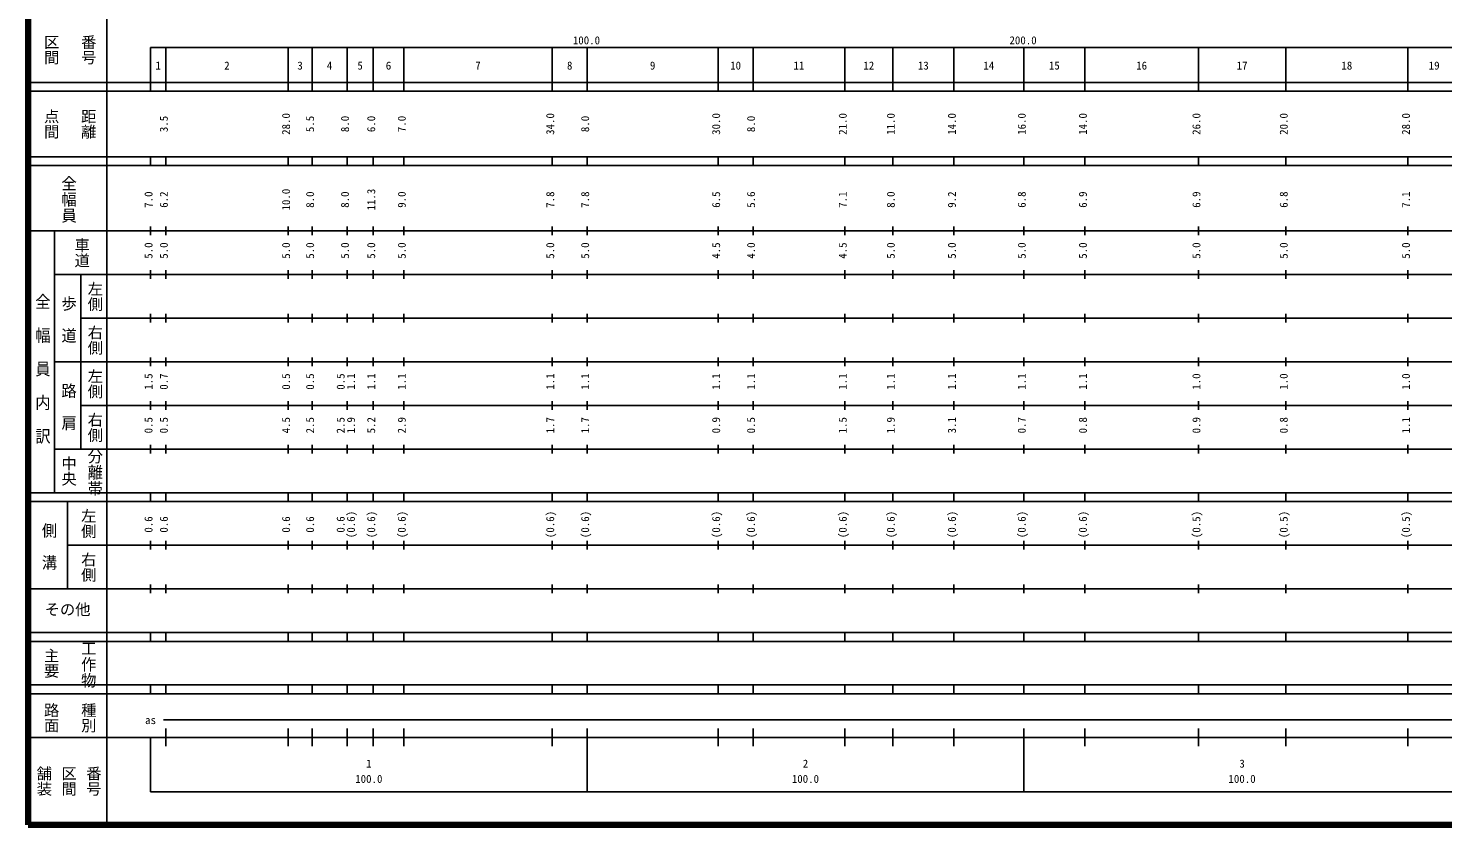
# Model space of a CAD drawing. Units: millimetres on the paper. Extents: x 40 to 680, y 20 to 380.
# Drawn here: x 40 to 364, y 20 to 202.4 of the extents above; entities that cross this region are included whole.
import ezdxf
from ezdxf.enums import TextEntityAlignment as Align

# ---------------------------------------------------------------- set-up
doc = ezdxf.new("R2010")
doc.units = ezdxf.units.MM
doc.layers.add('M-TTL', color=2, linetype='Continuous', lineweight=140)
doc.layers.add('M-TTL-BAND', color=7, linetype='Continuous', lineweight=25)
doc.styles.add('@ＭＳ ゴシック', font='')
doc.styles.add('ＭＳ ゴシック', font='')
doc.styles.get('@ＭＳ ゴシック').set_extended_font_data('@MS Gothic')
doc.styles.get('ＭＳ ゴシック').set_extended_font_data('MS Gothic')

msp = doc.modelspace()

# ---------------------------------------------------------------- linework, layer by layer
at = {"layer": 'M-TTL'}
for p, q in [((40, 380), (40, 20)), ((40, 20), (680, 20))]:
    msp.add_line(p, q, dxfattribs=at)
at = {"layer": 'M-TTL-BAND'}
for p, q in [((58, 370), (58, 20)), ((68, 198), (579, 198)), ((68, 198), (68, 188)), ((71.5, 188), (71.5, 198)), ((99.5, 188), (99.5, 198)), ((105, 188), (105, 198)), ((113, 188), (113, 198)), ((119, 188), (119, 198)), ((126, 188), (126, 198)), ((160, 188), (160, 198)), ((168, 188), (168, 198)), ((198, 188), (198, 198)), ((206, 188), (206, 198)), ((227, 188), (227, 198)), ((238, 188), (238, 198)), ((252, 188), (252, 198)), ((268, 188), (268, 198)), ((282, 188), (282, 198)), ((308, 188), (308, 198)), ((328, 188), (328, 198)), ((356, 188), (356, 198)), ((40, 190), (579, 190)), ((40, 188), (579, 188)), ((40, 173), (579, 173)), ((68, 171), (68, 173)), ((71.5, 171), (71.5, 173)), ((99.5, 171), (99.5, 173)), ((105, 171), (105, 173)), ((113, 171), (113, 173)), ((119, 171), (119, 173)), ((126, 171), (126, 173)), ((160, 171), (160, 173)), ((168, 171), (168, 173)), ((198, 171), (198, 173)), ((206, 171), (206, 173)), ((227, 171), (227, 173)), ((238, 171), (238, 173)), ((252, 171), (252, 173)), ((268, 171), (268, 173)), ((282, 171), (282, 173)), ((308, 171), (308, 173)), ((328, 171), (328, 173)), ((356, 171), (356, 173)), ((40, 171), (579, 171)), ((40, 156), (579, 156)), ((46, 96), (46, 156)), ((68, 155), (68, 157)), ((71.5, 155), (71.5, 157)), ((99.5, 155), (99.5, 157)), ((105, 155), (105, 157)), ((113, 155), (113, 157)), ((119, 155), (119, 157)), ((126, 155), (126, 157)), ((160, 155), (160, 157)), ((168, 155), (168, 157)), ((198, 155), (198, 157)), ((206, 155), (206, 157)), ((227, 155), (227, 157)), ((238, 155), (238, 157)), ((252, 155), (252, 157)), ((268, 155), (268, 157)), ((282, 155), (282, 157)), ((308, 155), (308, 157)), ((328, 155), (328, 157)), ((356, 155), (356, 157)), ((46, 146), (579, 146)), ((52, 146), (52, 106)), ((68, 145), (68, 147)), ((71.5, 145), (71.5, 147)), ((99.5, 145), (99.5, 147)), ((105, 145), (105, 147)), ((113, 145), (113, 147)), ((119, 145), (119, 147)), ((126, 145), (126, 147)), ((160, 145), (160, 147)), ((168, 145), (168, 147)), ((198, 145), (198, 147)), ((206, 145), (206, 147)), ((227, 145), (227, 147)), ((238, 145), (238, 147)), ((252, 145), (252, 147)), ((268, 145), (268, 147)), ((282, 145), (282, 147)), ((308, 145), (308, 147)), ((328, 145), (328, 147)), ((356, 145), (356, 147)), ((68, 135), (68, 137)), ((71.5, 135), (71.5, 137)), ((99.5, 135), (99.5, 137)), ((105, 135), (105, 137)), ((113, 135), (113, 137)), ((119, 135), (119, 137)), ((126, 135), (126, 137)), ((160, 135), (160, 137)), ((168, 135), (168, 137)), ((198, 135), (198, 137)), ((206, 135), (206, 137)), ((227, 135), (227, 137)), ((238, 135), (238, 137)), ((252, 135), (252, 137)), ((268, 135), (268, 137)), ((282, 135), (282, 137)), ((308, 135), (308, 137)), ((328, 135), (328, 137)), ((356, 135), (356, 137)), ((52, 136), (579, 136)), ((68, 125), (68, 127)), ((71.5, 125), (71.5, 127)), ((99.5, 125), (99.5, 127)), ((105, 125), (105, 127)), ((113, 125), (113, 127)), ((119, 125), (119, 127)), ((126, 125), (126, 127)), ((160, 125), (160, 127)), ((168, 125), (168, 127)), ((198, 125), (198, 127)), ((206, 125), (206, 127)), ((227, 125), (227, 127)), ((238, 125), (238, 127)), ((252, 125), (252, 127)), ((268, 125), (268, 127)), ((282, 125), (282, 127)), ((308, 125), (308, 127)), ((328, 125), (328, 127)), ((356, 125), (356, 127)), ((46, 126), (579, 126)), ((68, 115), (68, 117)), ((71.5, 115), (71.5, 117)), ((99.5, 115), (99.5, 117)), ((105, 115), (105, 117)), ((113, 115), (113, 117)), ((119, 115), (119, 117)), ((126, 115), (126, 117)), ((160, 115), (160, 117)), ((168, 115), (168, 117)), ((198, 115), (198, 117)), ((206, 115), (206, 117)), ((227, 115), (227, 117)), ((238, 115), (238, 117)), ((252, 115), (252, 117)), ((268, 115), (268, 117)), ((282, 115), (282, 117)), ((308, 115), (308, 117)), ((328, 115), (328, 117)), ((356, 115), (356, 117)), ((52, 116), (579, 116)), ((68, 105), (68, 107)), ((71.5, 105), (71.5, 107)), ((99.5, 105), (99.5, 107)), ((105, 105), (105, 107)), ((113, 105), (113, 107)), ((119, 105), (119, 107)), ((126, 105), (126, 107)), ((160, 105), (160, 107)), ((168, 105), (168, 107)), ((198, 105), (198, 107)), ((206, 105), (206, 107)), ((227, 105), (227, 107)), ((238, 105), (238, 107)), ((252, 105), (252, 107)), ((268, 105), (268, 107)), ((282, 105), (282, 107)), ((308, 105), (308, 107)), ((328, 105), (328, 107)), ((356, 105), (356, 107)), ((46, 106), (579, 106)), ((40, 96), (579, 96)), ((40, 94), (579, 94)), ((49, 94), (49, 74)), ((68, 94), (68, 96)), ((71.5, 94), (71.5, 96)), ((99.5, 94), (99.5, 96)), ((105, 94), (105, 96)), ((113, 94), (113, 96)), ((119, 94), (119, 96)), ((126, 94), (126, 96)), ((160, 94), (160, 96)), ((168, 94), (168, 96)), ((198, 94), (198, 96)), ((206, 94), (206, 96)), ((227, 94), (227, 96)), ((238, 94), (238, 96)), ((252, 94), (252, 96)), ((268, 94), (268, 96)), ((282, 94), (282, 96)), ((308, 94), (308, 96)), ((328, 94), (328, 96)), ((356, 94), (356, 96)), ((68, 83), (68, 85)), ((71.5, 83), (71.5, 85)), ((99.5, 83), (99.5, 85)), ((105, 83), (105, 85)), ((113, 83), (113, 85)), ((119, 83), (119, 85)), ((126, 83), (126, 85)), ((160, 83), (160, 85)), ((168, 83), (168, 85)), ((198, 83), (198, 85)), ((206, 83), (206, 85)), ((227, 83), (227, 85)), ((238, 83), (238, 85)), ((252, 83), (252, 85)), ((268, 83), (268, 85)), ((282, 83), (282, 85)), ((308, 83), (308, 85)), ((328, 83), (328, 85)), ((356, 83), (356, 85)), ((49, 84), (579, 84)), ((68, 73), (68, 75)), ((71.5, 73), (71.5, 75)), ((99.5, 73), (99.5, 75)), ((105, 73), (105, 75)), ((113, 73), (113, 75)), ((119, 73), (119, 75)), ((126, 73), (126, 75)), ((160, 73), (160, 75)), ((168, 73), (168, 75)), ((198, 73), (198, 75)), ((206, 73), (206, 75)), ((227, 73), (227, 75)), ((238, 73), (238, 75)), ((252, 73), (252, 75)), ((268, 73), (268, 75)), ((282, 73), (282, 75)), ((308, 73), (308, 75)), ((328, 73), (328, 75)), ((356, 73), (356, 75)), ((40, 74), (579, 74)), ((40, 64), (579, 64)), ((40, 62), (579, 62)), ((68, 62), (68, 64)), ((71.5, 62), (71.5, 64)), ((99.5, 62), (99.5, 64)), ((105, 62), (105, 64)), ((113, 62), (113, 64)), ((119, 62), (119, 64)), ((126, 62), (126, 64)), ((160, 62), (160, 64)), ((168, 62), (168, 64)), ((198, 62), (198, 64)), ((206, 62), (206, 64)), ((227, 62), (227, 64)), ((238, 62), (238, 64)), ((252, 62), (252, 64)), ((268, 62), (268, 64)), ((282, 62), (282, 64)), ((308, 62), (308, 64)), ((328, 62), (328, 64)), ((356, 62), (356, 64)), ((40, 52), (579, 52)), ((68, 50), (68, 52)), ((71.5, 50), (71.5, 52)), ((99.5, 50), (99.5, 52)), ((105, 50), (105, 52)), ((113, 50), (113, 52)), ((119, 50), (119, 52)), ((126, 50), (126, 52)), ((160, 50), (160, 52)), ((168, 50), (168, 52)), ((198, 50), (198, 52)), ((206, 50), (206, 52)), ((227, 50), (227, 52)), ((238, 50), (238, 52)), ((252, 50), (252, 52)), ((268, 50), (268, 52)), ((282, 50), (282, 52)), ((308, 50), (308, 52)), ((328, 50), (328, 52)), ((356, 50), (356, 52)), ((40, 50), (579, 50)), ((71, 44), (515, 44)), ((40, 40), (579, 40)), ((68, 40), (68, 27.5)), ((71.5, 38), (71.5, 42)), ((99.5, 38), (99.5, 42)), ((105, 38), (105, 42)), ((113, 38), (113, 42)), ((119, 38), (119, 42)), ((126, 38), (126, 42)), ((160, 38), (160, 42)), ((168, 27.5), (168, 42)), ((198, 38), (198, 42)), ((206, 38), (206, 42)), ((227, 38), (227, 42)), ((238, 38), (238, 42)), ((252, 38), (252, 42)), ((268, 27.5), (268, 42)), ((282, 38), (282, 42)), ((308, 38), (308, 42)), ((328, 38), (328, 42)), ((356, 38), (356, 42)), ((68, 27.5), (579, 27.5))]:
    msp.add_line(p, q, dxfattribs=at)

# ---------------------------------------------------------------- texts
for s, height, rotation, style, p in [('区間', 2.566, 270, '@ＭＳ ゴシック', (43.25, 201)), ('番号', 2.566, 270, '@ＭＳ ゴシック', (51.75, 201)), ('点間', 2.566, 270, '@ＭＳ ゴシック', (43.25, 184)), ('距離', 2.566, 270, '@ＭＳ ゴシック', (51.75, 184)), ('3.5', 1.833, 90, 'ＭＳ ゴシック', (72.5, 178.625)), ('28.0', 1.833, 90, 'ＭＳ ゴシック', (100.5, 178)), ('5.5', 1.833, 90, 'ＭＳ ゴシック', (106, 178.625)), ('8.0', 1.833, 90, 'ＭＳ ゴシック', (114, 178.625)), ('6.0', 1.833, 90, 'ＭＳ ゴシック', (120, 178.625)), ('7.0', 1.833, 90, 'ＭＳ ゴシック', (127, 178.625)), ('34.0', 1.833, 90, 'ＭＳ ゴシック', (161, 178)), ('8.0', 1.833, 90, 'ＭＳ ゴシック', (169, 178.625)), ('30.0', 1.833, 90, 'ＭＳ ゴシック', (199, 178)), ('8.0', 1.833, 90, 'ＭＳ ゴシック', (207, 178.625)), ('21.0', 1.833, 90, 'ＭＳ ゴシック', (228, 178)), ('11.0', 1.833, 90, 'ＭＳ ゴシック', (239, 178)), ('14.0', 1.833, 90, 'ＭＳ ゴシック', (253, 178)), ('16.0', 1.833, 90, 'ＭＳ ゴシック', (269, 178)), ('14.0', 1.833, 90, 'ＭＳ ゴシック', (283, 178)), ('26.0', 1.833, 90, 'ＭＳ ゴシック', (309, 178)), ('20.0', 1.833, 90, 'ＭＳ ゴシック', (329, 178)), ('28.0', 1.833, 90, 'ＭＳ ゴシック', (357, 178)), ('10.0', 1.833, 90, 'ＭＳ ゴシック', (100.5, 160.674)), ('11.3', 1.833, 90, 'ＭＳ ゴシック', (120, 160.674)), ('7.0', 1.833, 90, 'ＭＳ ゴシック', (69, 161.299)), ('6.2', 1.833, 90, 'ＭＳ ゴシック', (72.5, 161.299)), ('8.0', 1.833, 90, 'ＭＳ ゴシック', (106, 161.299)), ('8.0', 1.833, 90, 'ＭＳ ゴシック', (114, 161.299)), ('9.0', 1.833, 90, 'ＭＳ ゴシック', (127, 161.299)), ('7.8', 1.833, 90, 'ＭＳ ゴシック', (161, 161.299)), ('7.8', 1.833, 90, 'ＭＳ ゴシック', (169, 161.299)), ('6.5', 1.833, 90, 'ＭＳ ゴシック', (199, 161.299)), ('5.6', 1.833, 90, 'ＭＳ ゴシック', (207, 161.299)), ('7.1', 1.833, 90, 'ＭＳ ゴシック', (228, 161.299)), ('8.0', 1.833, 90, 'ＭＳ ゴシック', (239, 161.299)), ('9.2', 1.833, 90, 'ＭＳ ゴシック', (253, 161.299)), ('6.8', 1.833, 90, 'ＭＳ ゴシック', (269, 161.299)), ('6.9', 1.833, 90, 'ＭＳ ゴシック', (283, 161.299)), ('6.9', 1.833, 90, 'ＭＳ ゴシック', (309, 161.299)), ('6.8', 1.833, 90, 'ＭＳ ゴシック', (329, 161.299)), ('7.1', 1.833, 90, 'ＭＳ ゴシック', (357, 161.299)), ('車道', 2.566, 270, '@ＭＳ ゴシック', (50.25, 154.5)), ('5.0', 1.833, 90, 'ＭＳ ゴシック', (69, 149.625)), ('5.0', 1.833, 90, 'ＭＳ ゴシック', (72.5, 149.625)), ('5.0', 1.833, 90, 'ＭＳ ゴシック', (100.5, 149.625)), ('5.0', 1.833, 90, 'ＭＳ ゴシック', (106, 149.625)), ('5.0', 1.833, 90, 'ＭＳ ゴシック', (114, 149.625)), ('5.0', 1.833, 90, 'ＭＳ ゴシック', (120, 149.625)), ('5.0', 1.833, 90, 'ＭＳ ゴシック', (127, 149.625)), ('5.0', 1.833, 90, 'ＭＳ ゴシック', (161, 149.625)), ('5.0', 1.833, 90, 'ＭＳ ゴシック', (169, 149.625)), ('4.5', 1.833, 90, 'ＭＳ ゴシック', (199, 149.625)), ('4.0', 1.833, 90, 'ＭＳ ゴシック', (207, 149.625)), ('4.5', 1.833, 90, 'ＭＳ ゴシック', (228, 149.625)), ('5.0', 1.833, 90, 'ＭＳ ゴシック', (239, 149.625)), ('5.0', 1.833, 90, 'ＭＳ ゴシック', (253, 149.625)), ('5.0', 1.833, 90, 'ＭＳ ゴシック', (269, 149.625)), ('5.0', 1.833, 90, 'ＭＳ ゴシック', (283, 149.625)), ('5.0', 1.833, 90, 'ＭＳ ゴシック', (309, 149.625)), ('5.0', 1.833, 90, 'ＭＳ ゴシック', (329, 149.625)), ('5.0', 1.833, 90, 'ＭＳ ゴシック', (357, 149.625)), ('左側', 2.566, 270, '@ＭＳ ゴシック', (53.25, 144.5)), ('右側', 2.566, 270, '@ＭＳ ゴシック', (53.25, 134.5)), ('左側', 2.566, 270, '@ＭＳ ゴシック', (53.25, 124.5)), ('1.5', 1.833, 90, 'ＭＳ ゴシック', (69, 119.625)), ('0.7', 1.833, 90, 'ＭＳ ゴシック', (72.5, 119.625)), ('0.5', 1.833, 90, 'ＭＳ ゴシック', (100.5, 119.625)), ('0.5', 1.833, 90, 'ＭＳ ゴシック', (106, 119.625)), ('0.5', 1.833, 90, 'ＭＳ ゴシック', (113, 119.625)), ('1.1', 1.833, 90, 'ＭＳ ゴシック', (115.37, 119.625)), ('1.1', 1.833, 90, 'ＭＳ ゴシック', (120, 119.625)), ('1.1', 1.833, 90, 'ＭＳ ゴシック', (127, 119.625)), ('1.1', 1.833, 90, 'ＭＳ ゴシック', (161, 119.625)), ('1.1', 1.833, 90, 'ＭＳ ゴシック', (169, 119.625)), ('1.1', 1.833, 90, 'ＭＳ ゴシック', (199, 119.625)), ('1.1', 1.833, 90, 'ＭＳ ゴシック', (207, 119.625)), ('1.1', 1.833, 90, 'ＭＳ ゴシック', (228, 119.625)), ('1.1', 1.833, 90, 'ＭＳ ゴシック', (239, 119.625)), ('1.1', 1.833, 90, 'ＭＳ ゴシック', (253, 119.625)), ('1.1', 1.833, 90, 'ＭＳ ゴシック', (269, 119.625)), ('1.1', 1.833, 90, 'ＭＳ ゴシック', (283, 119.625)), ('1.0', 1.833, 90, 'ＭＳ ゴシック', (309, 119.625)), ('1.0', 1.833, 90, 'ＭＳ ゴシック', (329, 119.625)), ('1.0', 1.833, 90, 'ＭＳ ゴシック', (357, 119.625)), ('右側', 2.566, 270, '@ＭＳ ゴシック', (53.25, 114.5)), ('0.5', 1.833, 90, 'ＭＳ ゴシック', (69, 109.625)), ('0.5', 1.833, 90, 'ＭＳ ゴシック', (72.5, 109.625)), ('4.5', 1.833, 90, 'ＭＳ ゴシック', (100.5, 109.625)), ('2.5', 1.833, 90, 'ＭＳ ゴシック', (106, 109.625)), ('2.5', 1.833, 90, 'ＭＳ ゴシック', (113, 109.625)), ('1.9', 1.833, 90, 'ＭＳ ゴシック', (115.37, 109.625)), ('5.2', 1.833, 90, 'ＭＳ ゴシック', (120, 109.625)), ('2.9', 1.833, 90, 'ＭＳ ゴシック', (127, 109.625)), ('1.7', 1.833, 90, 'ＭＳ ゴシック', (161, 109.625)), ('1.7', 1.833, 90, 'ＭＳ ゴシック', (169, 109.625)), ('0.9', 1.833, 90, 'ＭＳ ゴシック', (199, 109.625)), ('0.5', 1.833, 90, 'ＭＳ ゴシック', (207, 109.625)), ('1.5', 1.833, 90, 'ＭＳ ゴシック', (228, 109.625)), ('1.9', 1.833, 90, 'ＭＳ ゴシック', (239, 109.625)), ('3.1', 1.833, 90, 'ＭＳ ゴシック', (253, 109.625)), ('0.7', 1.833, 90, 'ＭＳ ゴシック', (269, 109.625)), ('0.8', 1.833, 90, 'ＭＳ ゴシック', (283, 109.625)), ('0.9', 1.833, 90, 'ＭＳ ゴシック', (309, 109.625)), ('0.8', 1.833, 90, 'ＭＳ ゴシック', (329, 109.625)), ('1.1', 1.833, 90, 'ＭＳ ゴシック', (357, 109.625)), ('中央', 2.566, 270, '@ＭＳ ゴシック', (47.25, 104.5)), ('左側', 2.566, 270, '@ＭＳ ゴシック', (51.75, 92.5)), ('(0.6)', 1.833, 90, 'ＭＳ ゴシック', (115.37, 85.639)), ('(0.6)', 1.833, 90, 'ＭＳ ゴシック', (120, 85.639)), ('(0.6)', 1.833, 90, 'ＭＳ ゴシック', (127, 85.639)), ('(0.6)', 1.833, 90, 'ＭＳ ゴシック', (161, 85.639)), ('(0.6)', 1.833, 90, 'ＭＳ ゴシック', (169, 85.639)), ('(0.6)', 1.833, 90, 'ＭＳ ゴシック', (199, 85.639)), ('(0.6)', 1.833, 90, 'ＭＳ ゴシック', (207, 85.639)), ('(0.6)', 1.833, 90, 'ＭＳ ゴシック', (228, 85.639)), ('(0.6)', 1.833, 90, 'ＭＳ ゴシック', (239, 85.639)), ('(0.6)', 1.833, 90, 'ＭＳ ゴシック', (253, 85.639)), ('(0.6)', 1.833, 90, 'ＭＳ ゴシック', (269, 85.639)), ('(0.6)', 1.833, 90, 'ＭＳ ゴシック', (283, 85.639)), ('(0.5)', 1.833, 90, 'ＭＳ ゴシック', (309, 85.639)), ('(0.5)', 1.833, 90, 'ＭＳ ゴシック', (329, 85.639)), ('(0.5)', 1.833, 90, 'ＭＳ ゴシック', (357, 85.639)), ('0.6', 1.833, 90, 'ＭＳ ゴシック', (69, 86.889)), ('0.6', 1.833, 90, 'ＭＳ ゴシック', (72.5, 86.889)), ('0.6', 1.833, 90, 'ＭＳ ゴシック', (100.5, 86.889)), ('0.6', 1.833, 90, 'ＭＳ ゴシック', (106, 86.889)), ('0.6', 1.833, 90, 'ＭＳ ゴシック', (113, 86.889)), ('右側', 2.566, 270, '@ＭＳ ゴシック', (51.75, 82.5)), ('主要', 2.566, 270, '@ＭＳ ゴシック', (43.25, 60.5)), ('路面', 2.566, 270, '@ＭＳ ゴシック', (43.25, 48)), ('種別', 2.566, 270, '@ＭＳ ゴシック', (51.75, 48)), ('舗装', 2.566, 270, '@ＭＳ ゴシック', (41.583, 33.5)), ('区間', 2.566, 270, '@ＭＳ ゴシック', (47.25, 33.5)), ('番号', 2.566, 270, '@ＭＳ ゴシック', (52.917, 33.5))]:
    msp.add_text(s, height=height, rotation=rotation, dxfattribs=dict(at, style=style)).set_placement(p, align=Align.BOTTOM_LEFT)
at = {"layer": 'M-TTL-BAND', "style": 'ＭＳ ゴシック'}
for s, height, p in [('100.0', 1.833, (164.719, 198.195)), ('200.0', 1.833, (264.719, 198.195)), ('1', 1.833, (69.125, 192.405)), ('2', 1.833, (84.875, 192.405)), ('3', 1.833, (101.625, 192.405)), ('4', 1.833, (108.375, 192.405)), ('5', 1.833, (115.375, 192.405)), ('6', 1.833, (121.875, 192.405)), ('7', 1.833, (142.375, 192.405)), ('8', 1.833, (163.375, 192.405)), ('9', 1.833, (182.375, 192.405)), ('10', 1.833, (200.75, 192.405)), ('11', 1.833, (215.25, 192.405)), ('12', 1.833, (231.25, 192.405)), ('13', 1.833, (243.75, 192.405)), ('14', 1.833, (258.75, 192.405)), ('15', 1.833, (273.75, 192.405)), ('16', 1.833, (293.75, 192.405)), ('17', 1.833, (316.75, 192.405)), ('18', 1.833, (340.75, 192.405)), ('19', 1.833, (360.75, 192.405)), ('その他', 2.566, (43.75, 67.25)), ('as', 1.833, (66.75, 42.5)), ('1', 1.833, (117.375, 32.523)), ('2', 1.833, (217.375, 32.523)), ('3', 1.833, (317.375, 32.523)), ('100.0', 1.833, (114.875, 29.033)), ('100.0', 1.833, (214.875, 29.033)), ('100.0', 1.833, (314.875, 29.033))]:
    msp.add_text(s, height=height, dxfattribs=at).set_placement(p, align=Align.BOTTOM_LEFT)
at = {"layer": 'M-TTL-BAND', "style": '@ＭＳ ゴシック'}
for s, width, p in [('全幅員', 1.05, (47.25, 168.75)), ('全\u3000幅\u3000員\u3000内\u3000訳', 1.1, (41.25, 141.75)), ('歩\u3000道', 1.05, (47.25, 141.25)), ('路\u3000肩', 1.05, (47.25, 121.25)), ('分離帯', 1.05, (53.25, 106.25)), ('側\u3000溝', 1.05, (42.75, 89.25)), ('工作物', 1.05, (51.75, 62.25))]:
    msp.add_text(s, height=2.566, rotation=270, dxfattribs=dict(at, width=width)).set_placement(p, align=Align.BOTTOM_LEFT)

doc.saveas('drawing.dxf')
